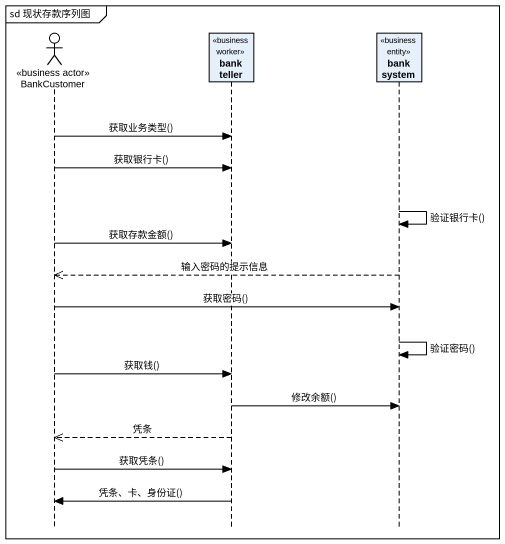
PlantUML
@startuml
mainframe sd 现状存款序列图
hide footbox
actor BankCustomer <<business actor>>
participant "bank teller" as bank_teller <<business worker>>
participant "bank system" as bank_system <<business entity>>

BankCustomer -> bank_teller : 获取业务类型()
BankCustomer -> bank_teller : 获取银行卡()
bank_system -> bank_system : 验证银行卡()
BankCustomer -> bank_teller : 获取存款金额()
bank_system -->> BankCustomer : 输入密码的提示信息
BankCustomer -> bank_system : 获取密码()
bank_system -> bank_system : 验证密码()
BankCustomer -> bank_teller : 获取钱()
bank_teller -> bank_system : 修改余额()
bank_teller -->> BankCustomer : 凭条
BankCustomer -> bank_teller : 获取凭条()
bank_teller -> BankCustomer : 凭条、卡、身份证()
@enduml
